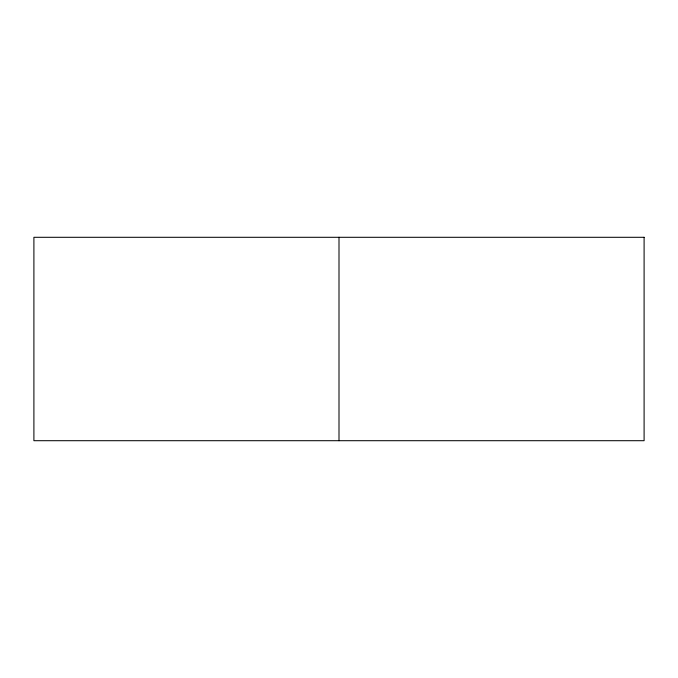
<?xml version="1.0" encoding="UTF-8"?>
<svg xmlns="http://www.w3.org/2000/svg" width="678" height="678" viewBox="0 0 678 678"><rect width="100%" height="100%" fill="white"/><g stroke="black" fill="none" stroke-linecap="round" stroke-linejoin="round"><path stroke-width="1.02" d="M339 237.3L339 440.7M644.1 237.3L33.9 237.3L33.9 440.7L644.1 440.7L644.1 237.3"/></g></svg>
